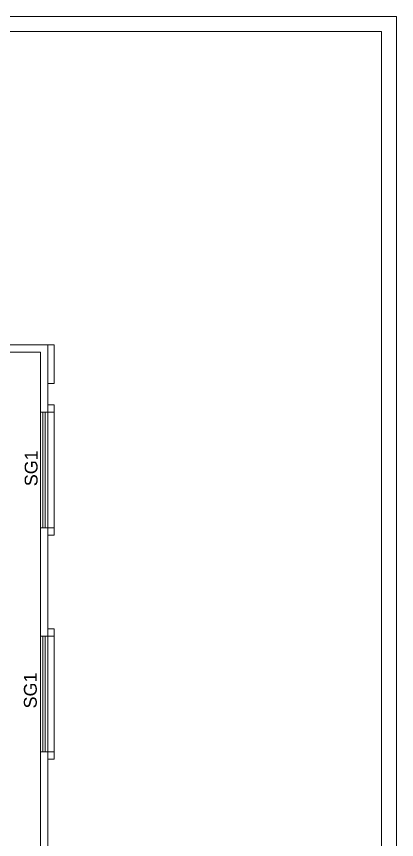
# Model space of a CAD drawing. Extents: x 3505867 to 4040009, y -660366 to -590408.
# Drawn here: x 3545037 to 3550948, y -606746 to -593937 of the extents above; entities that cross this region are included whole.
import ezdxf

# ---------------------------------------------------------------- set-up
doc = ezdxf.new("R2010")
doc.units = 0
doc.header["$LTSCALE"] = 6
doc.header["$MEASUREMENT"] = 0
doc.layers.get('0').update_dxf_attribs({"linetype": 'CONTINUOUS', "lineweight": 0})
doc.layers.add('D.F', color=251, linetype='CONTINUOUS', lineweight=0)
doc.styles.add('ARIAL', font='arial.ttf')

# ---------------------------------------------------------------- blocks, each defined once
blk = doc.blocks.new('CIVIL IVF')
at = {"layer": 'D.F', "color": 8, "linetype": 'ByBlock'}
for p, q in [((530, 14890.2, -101230.8), (1730, 14890.2, -101230.8)), ((1730, 14890.2), (1730, 4025.2)), ((530, 14775.2, -101230.8), (1615, 14775.2, -101230.8)), ((1615, 14775.2), (1615, 4140.2)), ((1730, 13843, -101230.8), (1615, 13843)), ((1830, 13843), (1830, 12043)), ((1730, 10357.7, -101230.8), (1615, 10357.7)), ((1830, 10357.7), (1830, 8557.7))]:
    blk.add_line(p, q, dxfattribs=at)
for points, elevation in [([(1730, 14890.2), (1830, 14890.2), (1830, 14290.6), (1730, 14290.6)], -202461.5), ([(1730, 13843), (1830, 13843), (1830, 13958), (1730, 13958)], -101230.8), ([(1730, 10357.7), (1830, 10357.7), (1830, 10472.7), (1730, 10472.7)], -101230.8)]:
    blk.add_lwpolyline(points, dxfattribs=dict(at, elevation=elevation))
for points in [[(1615, 13843), (1615, 12043), (1730, 12043), (1730, 13843)], [(1615, 10357.7), (1615, 8557.7), (1730, 8557.7), (1730, 10357.7)]]:
    blk.add_lwpolyline(points, close=True, dxfattribs=at)
at = {"layer": 'D.F', "color": 8, "linetype": 'Continuous'}
for points in [[(1690, 13843), (1655, 13843), (1655, 12043), (1690, 12043)], [(1690, 10357.7), (1655, 10357.7), (1655, 8557.7), (1690, 8557.7)]]:
    blk.add_lwpolyline(points, close=True, dxfattribs=at)
at = {"layer": 'D.F', "color": 8, "linetype": 'ByBlock'}
for points in [[(1730, 13843), (1830, 13843), (1830, 13958), (1730, 13958)], [(1730, 11928), (1830, 11928), (1830, 12043), (1730, 12043)], [(1730, 10357.7), (1830, 10357.7), (1830, 10472.7), (1730, 10472.7)], [(1730, 8442.7), (1830, 8442.7), (1830, 8557.7), (1730, 8557.7)]]:
    blk.add_lwpolyline(points, dxfattribs=at)
at = {"layer": 'D.F', "color": 8, "style": 'ARIAL', "width": 1}
for p in [(1571.1, 12691.3), (1558.7, 9232.9)]:
    blk.add_text('SG1', height=200, rotation=90, dxfattribs=at).set_placement(p)

msp = doc.modelspace()

# ---------------------------------------------------------------- linework, layer by layer
for points in [[(3550948.2, -593936.6), (3550948.2, -625948), (3505867, -625948), (3505867, -593936.6)], [(3550716.3, -594168.4), (3550716.3, -625716.2), (3506098.8, -625716.2), (3506098.8, -594168.4)]]:
    msp.add_lwpolyline(points, close=True)

# ---------------------------------------------------------------- block references
at = {"linetype": 'ByBlock'}
msp.add_blockref('CIVIL IVF', (3543794, -613938.4), dxfattribs=at)

doc.saveas('drawing.dxf')
